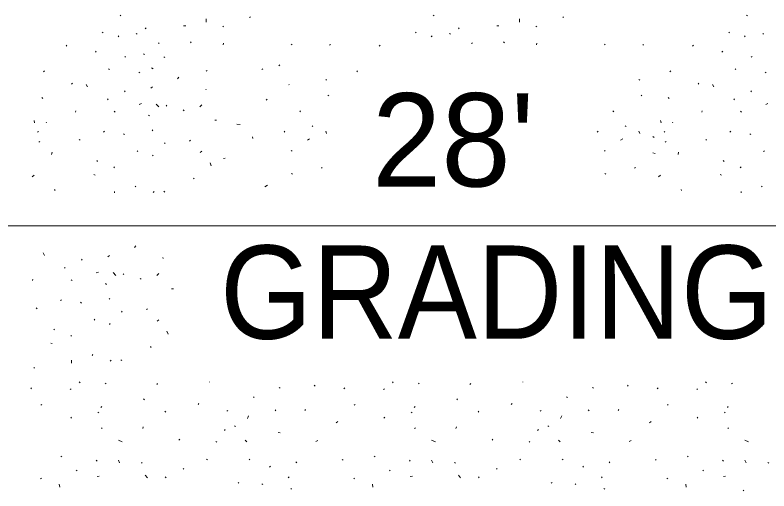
# Model space of a CAD drawing. Extents: x 326 to 700, y 421 to 686.
# Drawn here: x 408.56 to 419.47, y 508.25 to 515.13 of the extents above; entities that cross this region are included whole.
import ezdxf

# ---------------------------------------------------------------- set-up
doc = ezdxf.new("R2010")
doc.units = 0
doc.header["$LTSCALE"] = 0.5
doc.layers.add('13', color=7, linetype='Continuous', lineweight=13)
doc.layers.add('2', color=7, linetype='Continuous', lineweight=13)

msp = doc.modelspace()

# ---------------------------------------------------------------- linework, layer by layer
at = {"layer": '13'}
msp.add_line((405.6108, 512.0862), (425.989, 512.0862), dxfattribs=at)
at = {"layer": '2'}
for p, q in [((410.0952, 515.1224), (410.0828, 515.1348)), ((411.9561, 515.0979), (411.9684, 515.1103)), ((414.6282, 515.1224), (414.6158, 515.1348)), ((416.4891, 515.0979), (416.5015, 515.1103)), ((419.1612, 515.1224), (419.1488, 515.1348)), ((411.0018, 514.9811), (411.0325, 514.9811)), ((411.3281, 515.0795), (411.3281, 515.0302)), ((411.5683, 514.9625), (411.5807, 514.9748)), ((415.5348, 514.9811), (415.5656, 514.9811)), ((415.8611, 515.0795), (415.8611, 515.0302)), ((416.1013, 514.9625), (416.1137, 514.9748)), ((409.8366, 514.8761), (409.8242, 514.8884)), ((410.3292, 514.8577), (410.3168, 514.8701)), ((410.4462, 514.9379), (410.4586, 514.9503)), ((414.3696, 514.8761), (414.3573, 514.8884)), ((414.8622, 514.8577), (414.8498, 514.8701)), ((414.9792, 514.9379), (414.9916, 514.9503)), ((418.9026, 514.8761), (418.8903, 514.8884)), ((419.3953, 514.8577), (419.3828, 514.8701)), ((410.0522, 514.8209), (410.0646, 514.8333)), ((414.5853, 514.8209), (414.5976, 514.8333)), ((419.1183, 514.8209), (419.1307, 514.8333)), ((409.301, 514.6855), (409.3134, 514.6979)), ((410.6371, 514.7225), (410.6494, 514.7348)), ((411.1126, 514.7345), (411.1003, 514.7468)), ((411.5743, 514.7039), (411.5805, 514.7285)), ((412.5595, 514.7039), (412.5718, 514.7163)), ((413.1136, 514.6978), (413.126, 514.7101)), ((413.834, 514.6855), (413.8464, 514.6979)), ((415.1701, 514.7225), (415.1825, 514.7348)), ((415.6457, 514.7345), (415.6333, 514.7468)), ((416.1073, 514.7039), (416.1135, 514.7285)), ((417.0925, 514.7039), (417.1049, 514.7163)), ((417.6467, 514.6978), (417.659, 514.7101)), ((418.3671, 514.6855), (418.3794, 514.6979)), ((409.7258, 514.5993), (409.7381, 514.6117)), ((410.1507, 514.5254), (410.163, 514.5378)), ((410.4338, 514.5622), (410.4214, 514.5745)), ((418.7918, 514.5993), (418.8042, 514.6117)), ((419.2167, 514.5254), (419.2291, 514.5378)), ((410.7293, 514.519), (410.7169, 514.5314)), ((408.9748, 514.3159), (408.9871, 514.3283)), ((409.929, 514.3465), (409.9167, 514.3589)), ((410.5632, 514.3591), (410.5386, 514.3714)), ((411.3281, 514.3221), (411.3404, 514.3345)), ((412.1346, 514.3468), (412.1469, 514.3593)), ((412.381, 514.4022), (412.3933, 514.4146)), ((413.5078, 514.3159), (413.5202, 514.3283)), ((418.0408, 514.3159), (418.0532, 514.3283)), ((418.9951, 514.3465), (418.9827, 514.3589)), ((410.3661, 514.2973), (410.3538, 514.3098)), ((410.9155, 514.2113), (410.9341, 514.2361)), ((419.4322, 514.2973), (419.4198, 514.3098)), ((409.3811, 514.1374), (409.3934, 514.1498)), ((409.6089, 514.0943), (409.5903, 514.1313)), ((412.5226, 514.1313), (412.5288, 514.1253)), ((413.0705, 514.1928), (413.0581, 514.2051)), ((417.6035, 514.1928), (417.5911, 514.2051)), ((418.4472, 514.1374), (418.4595, 514.1498)), ((418.675, 514.0943), (418.6564, 514.1313)), ((410.1445, 514.0266), (410.1568, 514.039)), ((410.5263, 514.0759), (410.5508, 514.0943)), ((411.3281, 514.0513), (411.3219, 514.0635)), ((419.2105, 514.0266), (419.2229, 514.039)), ((408.9623, 513.928), (408.95, 513.9403)), ((409.9104, 513.9094), (409.8981, 513.9218)), ((412.1963, 513.9036), (412.2087, 513.916)), ((413.089, 513.9651), (413.1014, 513.9775)), ((417.6221, 513.9651), (417.6344, 513.9775)), ((418.0284, 513.928), (418.016, 513.9403)), ((418.9765, 513.9094), (418.9641, 513.9218)), ((410.3908, 513.8543), (410.3599, 513.8419)), ((410.6433, 513.8049), (410.6063, 513.8481)), ((410.7603, 513.8172), (410.7479, 513.8295)), ((411.2663, 513.8357), (411.2356, 513.8049)), ((419.4569, 513.8543), (419.426, 513.8419)), ((409.4364, 513.7311), (409.4426, 513.7497)), ((410.0091, 513.7309), (409.9967, 513.7433)), ((410.5077, 513.6754), (410.4953, 513.6878)), ((411.008, 513.7494), (410.9956, 513.7618)), ((412.6948, 513.7371), (412.6825, 513.7494)), ((417.2279, 513.7371), (417.2155, 513.7494)), ((418.5024, 513.7311), (418.5087, 513.7497)), ((419.0752, 513.7309), (419.0628, 513.7433)), ((408.8453, 513.5771), (408.8392, 513.6078)), ((409.0177, 513.5833), (409.0117, 513.5771)), ((411.4513, 513.6141), (411.4758, 513.6141)), ((411.7715, 513.5586), (411.8207, 513.5523)), ((417.9114, 513.5771), (417.9053, 513.6078)), ((418.0838, 513.5833), (418.0778, 513.5771)), ((408.8885, 513.4418), (408.9008, 513.4479)), ((409.8428, 513.4418), (409.8551, 513.4541)), ((410.557, 513.4599), (410.5446, 513.4723)), ((412.4548, 513.4418), (412.4673, 513.4541)), ((412.8736, 513.5218), (412.8612, 513.534)), ((413.0705, 513.4232), (413.0583, 513.4541)), ((416.9879, 513.4418), (417.0003, 513.4541)), ((417.4066, 513.5218), (417.3943, 513.534)), ((417.6035, 513.4232), (417.5913, 513.4541)), ((417.9545, 513.4418), (417.9669, 513.4479)), ((418.9088, 513.4418), (418.9212, 513.4541)), ((409.5041, 513.3245), (409.4918, 513.3369)), ((410.1445, 513.4046), (410.1321, 513.417)), ((412.0053, 513.3493), (411.9992, 513.374)), ((412.8243, 513.3433), (412.7935, 513.3248)), ((417.3573, 513.3433), (417.3265, 513.3248)), ((417.8129, 513.3617), (417.7944, 513.3803)), ((418.5702, 513.3245), (418.5578, 513.3369)), ((419.2105, 513.4046), (419.1982, 513.417)), ((408.9068, 513.294), (408.9193, 513.3063)), ((410.7355, 513.2753), (410.7232, 513.2876)), ((411.0878, 513.3123), (411.1003, 513.3248)), ((417.9729, 513.294), (417.9853, 513.3063)), ((409.0978, 513.1524), (409.0916, 513.1154)), ((410.3292, 513.1586), (410.3415, 513.1709)), ((411.2418, 513.1462), (411.2666, 513.1646)), ((412.5718, 513.1644), (412.5595, 513.1768)), ((417.1049, 513.1644), (417.0925, 513.1768)), ((417.8252, 513.1338), (417.7944, 513.14)), ((418.1638, 513.1524), (418.1576, 513.1154)), ((419.3953, 513.1586), (419.4076, 513.1709)), ((409.7567, 513.0167), (409.7443, 513.029)), ((410.5508, 513.0969), (410.5632, 513.1093)), ((411.5805, 513.0599), (411.6053, 513.0662)), ((418.8228, 513.0167), (418.8103, 513.029)), ((409.9905, 512.9246), (410.0029, 512.9369)), ((411.4019, 512.9553), (411.3836, 512.9984)), ((412.9966, 512.9183), (413.009, 512.9308)), ((417.5296, 512.9183), (417.542, 512.9308)), ((419.0566, 512.9246), (419.0689, 512.9369)), ((408.8392, 512.8199), (408.8084, 512.7952)), ((409.7198, 512.8199), (409.7012, 512.8259)), ((412.5778, 512.8319), (412.5655, 512.8443)), ((417.1109, 512.8319), (417.0985, 512.8443)), ((417.9053, 512.8199), (417.8745, 512.7952)), ((418.7858, 512.8199), (418.7673, 512.8259)), ((411.1558, 512.7643), (411.1433, 512.7766)), ((409.1408, 512.5983), (409.1347, 512.6105)), ((410.0029, 512.5798), (410.0029, 512.5633)), ((410.2984, 512.6474), (410.3108, 512.6598)), ((410.5632, 512.5673), (410.5756, 512.5798)), ((410.7293, 512.5733), (410.7169, 512.5858)), ((412.1777, 512.6474), (412.2147, 512.6722)), ((418.2069, 512.5983), (418.2008, 512.6105)), ((419.0689, 512.5798), (419.0689, 512.5633)), ((419.3645, 512.6474), (419.3768, 512.6598)), ((410.2929, 511.7734), (410.3114, 511.7982)), ((408.9863, 511.6564), (408.9677, 511.6933)), ((409.5218, 511.5887), (409.5342, 511.6011)), ((409.9036, 511.638), (409.9282, 511.6564)), ((410.7054, 511.6134), (410.6993, 511.6257)), ((409.2878, 511.4715), (409.2754, 511.4838)), ((409.7682, 511.4163), (409.7373, 511.404)), ((410.0206, 511.3671), (409.9837, 511.4102)), ((410.1376, 511.3793), (410.1253, 511.3916)), ((410.6438, 511.3978), (410.613, 511.3671)), ((408.8138, 511.2932), (408.8199, 511.3118)), ((409.3864, 511.293), (409.3741, 511.3053)), ((410.3853, 511.3116), (410.3729, 511.3239)), ((409.885, 511.2375), (409.8727, 511.2498)), ((410.8286, 511.1762), (410.8532, 511.1762)), ((409.2201, 511.0038), (409.2325, 511.0162)), ((409.5218, 510.9667), (409.5094, 510.9791)), ((409.9343, 511.022), (409.922, 511.0344)), ((408.8814, 510.8867), (408.8691, 510.899)), ((410.1128, 510.8373), (410.1005, 510.8497)), ((410.4652, 510.8744), (410.4776, 510.8868)), ((409.7065, 510.7207), (409.7189, 510.7331)), ((410.6192, 510.7083), (410.6439, 510.7267)), ((409.9282, 510.659), (409.9405, 510.6713)), ((409.134, 510.5788), (409.1217, 510.5911)), ((409.3678, 510.4867), (409.3803, 510.499)), ((410.7793, 510.5174), (410.7609, 510.5605)), ((409.0971, 510.382), (409.0785, 510.388)), ((410.5331, 510.3263), (410.5208, 510.3387)), ((409.6758, 510.2095), (409.6882, 510.2219)), ((409.3803, 510.1418), (409.3803, 510.0987)), ((409.9405, 510.1294), (409.9529, 510.1418)), ((410.1067, 510.1354), (410.0943, 510.1478)), ((408.8445, 510.0246), (408.8321, 510.037)), ((408.7892, 509.7293), (408.8016, 509.7417)), ((409.5034, 509.8153), (409.4911, 509.8278)), ((409.8667, 509.797), (409.879, 509.8093)), ((410.613, 509.7908), (410.6253, 509.8032)), ((411.3765, 509.8218), (411.3765, 509.8278)), ((412.3987, 509.7353), (412.3863, 509.7477)), ((412.9035, 509.766), (412.8911, 509.7784)), ((413.3223, 509.7293), (413.3346, 509.7417)), ((414.0365, 509.8153), (414.0241, 509.8278)), ((414.3997, 509.797), (414.4121, 509.8093)), ((415.146, 509.7908), (415.1583, 509.8032)), ((415.9096, 509.8218), (415.9096, 509.8278)), ((416.9318, 509.7353), (416.9193, 509.7477)), ((417.4365, 509.766), (417.4242, 509.7784)), ((417.8553, 509.7293), (417.8676, 509.7417)), ((418.5695, 509.8153), (418.5571, 509.8278)), ((418.9328, 509.797), (418.9451, 509.8093)), ((409.3617, 509.7169), (409.3741, 509.7293)), ((413.8947, 509.7169), (413.9071, 509.7293)), ((418.4278, 509.7169), (418.4401, 509.7293)), ((410.4344, 509.5689), (410.4221, 509.5813)), ((412.0231, 509.5997), (412.0108, 509.6121)), ((414.9675, 509.5689), (414.9551, 509.5813)), ((416.5561, 509.5997), (416.5438, 509.6121)), ((408.9369, 509.4893), (408.9493, 509.5017)), ((409.8052, 509.4583), (409.8175, 509.4707)), ((411.2103, 509.5014), (411.2226, 509.5138)), ((411.6289, 509.403), (411.6413, 509.4153)), ((412.337, 509.409), (412.3246, 509.4213)), ((412.7558, 509.4153), (412.7681, 509.4278)), ((413.47, 509.4893), (413.4823, 509.5017)), ((414.3382, 509.4583), (414.3506, 509.4707)), ((415.7433, 509.5014), (415.7556, 509.5138)), ((416.162, 509.403), (416.1743, 509.4153)), ((416.87, 509.409), (416.8577, 509.4213)), ((417.2888, 509.4153), (417.3012, 509.4278)), ((418.003, 509.4893), (418.0154, 509.5017)), ((418.8712, 509.4583), (418.8836, 509.4707)), ((409.3678, 509.3046), (409.3803, 509.3169)), ((409.762, 509.3784), (409.7742, 509.3906)), ((410.7423, 509.3904), (410.73, 509.4028)), ((411.9245, 509.2983), (411.943, 509.3353)), ((413.9009, 509.3046), (413.9133, 509.3169)), ((414.2951, 509.3784), (414.3073, 509.3906)), ((415.2754, 509.3904), (415.263, 509.4028)), ((416.4575, 509.2983), (416.4761, 509.3353)), ((418.4339, 509.3046), (418.4463, 509.3169)), ((418.8281, 509.3784), (418.8403, 509.3906)), ((411.7522, 509.1812), (411.7398, 509.1936)), ((413.2114, 509.2367), (413.2359, 509.2553)), ((416.2852, 509.1812), (416.2728, 509.1936)), ((417.7444, 509.2367), (417.769, 509.2553)), ((409.8112, 509.1506), (409.8235, 509.163)), ((410.4099, 509.1506), (410.4161, 509.1752)), ((411.592, 509.1258), (411.6043, 509.1383)), ((412.3987, 509.0889), (412.3678, 509.0951)), ((414.3442, 509.1506), (414.3566, 509.163)), ((414.9429, 509.1506), (414.9491, 509.1752)), ((416.125, 509.1258), (416.1374, 509.1383)), ((416.9318, 509.0889), (416.9008, 509.0951)), ((418.8772, 509.1506), (418.8896, 509.163)), ((410.1128, 508.9598), (410.0576, 508.9843)), ((410.9333, 508.9843), (410.9456, 508.9967)), ((411.9183, 508.9598), (411.8938, 508.9843)), ((412.9464, 508.9783), (412.9157, 508.9659)), ((414.6459, 508.9598), (414.5906, 508.9843)), ((415.4663, 508.9843), (415.4787, 508.9967)), ((416.4513, 508.9598), (416.4268, 508.9843)), ((417.4794, 508.9783), (417.4487, 508.9659)), ((419.1789, 508.9598), (419.1236, 508.9843)), ((411.4812, 508.9533), (411.4688, 508.9658)), ((416.0142, 508.9533), (416.0018, 508.9658)), ((409.2387, 508.7424), (409.2263, 508.7548)), ((413.7717, 508.7424), (413.7593, 508.7548)), ((418.3048, 508.7424), (418.2923, 508.7548)), ((409.7497, 508.6807), (409.7373, 508.6931)), ((410.0759, 508.6563), (410.0576, 508.6933)), ((410.4037, 508.6499), (410.3913, 508.6623)), ((411.3458, 508.6993), (411.3334, 508.7116)), ((411.9614, 508.6993), (411.949, 508.7116)), ((412.6388, 508.6561), (412.6263, 508.6685)), ((413.3098, 508.6931), (413.2974, 508.7054)), ((414.2827, 508.6807), (414.2703, 508.6931)), ((414.6089, 508.6563), (414.5906, 508.6933)), ((414.9368, 508.6499), (414.9243, 508.6623)), ((415.8788, 508.6993), (415.8664, 508.7116)), ((416.4944, 508.6993), (416.4821, 508.7116)), ((417.1718, 508.6561), (417.1593, 508.6685)), ((417.8428, 508.6931), (417.8305, 508.7054)), ((418.8157, 508.6807), (418.8033, 508.6931)), ((419.142, 508.6563), (419.1236, 508.6933)), ((419.4698, 508.6499), (419.4574, 508.6623)), ((409.4603, 508.5391), (409.4479, 508.5515)), ((410.9948, 508.5641), (411.0072, 508.5764)), ((412.2448, 508.5948), (412.2571, 508.6072)), ((413.9933, 508.5391), (413.9809, 508.5515)), ((415.5278, 508.5641), (415.5402, 508.5764)), ((416.7778, 508.5948), (416.7902, 508.6072)), ((418.5263, 508.5391), (418.514, 508.5515)), ((408.9308, 508.4223), (408.9432, 508.4347)), ((409.7497, 508.4593), (409.7804, 508.4654)), ((410.4468, 508.4778), (410.4776, 508.4408)), ((410.7486, 508.4407), (410.7362, 508.453)), ((412.5155, 508.4408), (412.5279, 508.4533)), ((413.4638, 508.4223), (413.4762, 508.4347)), ((414.2827, 508.4593), (414.3134, 508.4654)), ((414.9798, 508.4778), (415.0106, 508.4408)), ((415.2816, 508.4407), (415.2692, 508.453)), ((417.0485, 508.4408), (417.0609, 508.4533)), ((417.9968, 508.4223), (418.0092, 508.4347)), ((418.8157, 508.4593), (418.8464, 508.4654)), ((409.2079, 508.3055), (409.2019, 508.3486)), ((411.7891, 508.3608), (411.8014, 508.3732)), ((412.1461, 508.342), (412.1338, 508.3544)), ((413.7409, 508.3055), (413.7349, 508.3486)), ((416.3221, 508.3608), (416.3345, 508.3732)), ((416.6792, 508.342), (416.6668, 508.3544)), ((418.274, 508.3055), (418.268, 508.3486)), ((412.5648, 508.2743), (412.5524, 508.2868)), ((417.0978, 508.2743), (417.0855, 508.2868)), ((419.1113, 508.2498), (419.0988, 508.2622))]:
    msp.add_line(p, q, dxfattribs=at)

# ---------------------------------------------------------------- texts
at = {"layer": '13'}
msp.add_text("28'", height=1.35, dxfattribs=at).set_placement((413.7273, 512.6544))
at = {"layer": '13', "width": 0.95}
msp.add_text('GRADING', height=1.35, dxfattribs=at).set_placement((411.5293, 510.4513))

doc.saveas('drawing.dxf')
